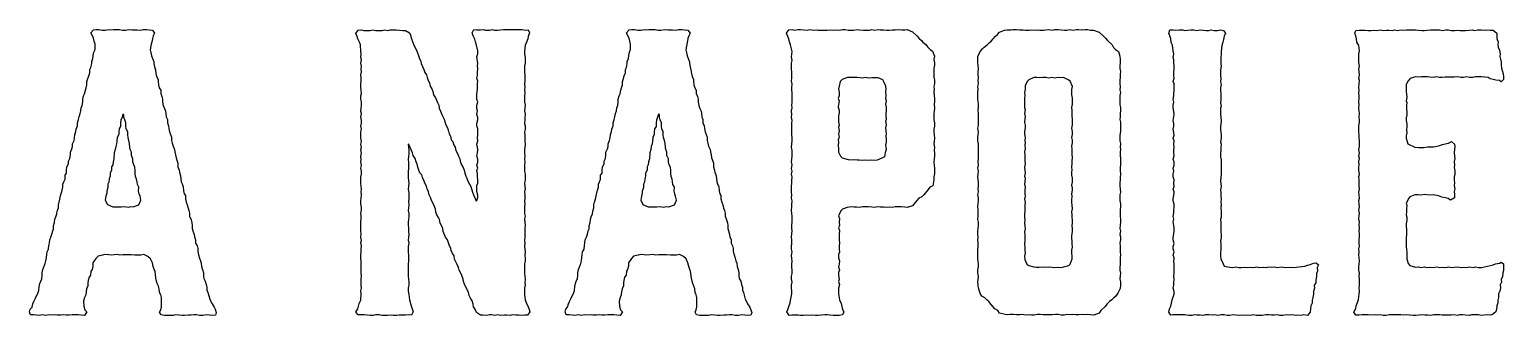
# Model space of a CAD drawing. Extents: x 2 to 209, y -23 to -4.
# Drawn here: x 101.67 to 149.92, y -22.65 to -13.29 of the extents above; entities that cross this region are included whole.
import ezdxf

# ---------------------------------------------------------------- set-up
doc = ezdxf.new("R2010")
doc.units = 0
doc.layers.add('INK_EXT_XXXXXX', color=7, linetype='CONTINUOUS')

msp = doc.modelspace()

# ---------------------------------------------------------------- linework, layer by layer
at = {"layer": 'INK_EXT_XXXXXX', "color": 7}
for points in [[(107.607, -22.198), (107.644, -22.271), (107.717, -22.382), (107.742, -22.443), (107.779, -22.553), (107.754, -22.639), (107.631, -22.652), (107.558, -22.639), (107.447, -22.627), (107.349, -22.652), (107.239, -22.652), (107.141, -22.627), (107.055, -22.627), (106.957, -22.639), (106.871, -22.639), (106.748, -22.652), (106.662, -22.652), (106.564, -22.639), (106.453, -22.627), (106.368, -22.652), (106.085, -22.652), (105.975, -22.627), (105.926, -22.541), (105.963, -22.468), (105.987, -22.37), (105.987, -22.161), (105.987, -22.063), (105.963, -21.977), (105.926, -21.903), (105.914, -21.78), (105.889, -21.694), (105.852, -21.608), (105.828, -21.523), (105.803, -21.425), (105.779, -21.204), (105.754, -21.142), (105.718, -21.044), (105.693, -20.922), (105.632, -20.799), (105.546, -20.725), (105.411, -20.652), (105.313, -20.676), (105.116, -20.676), (104.993, -20.663), (104.736, -20.663), (104.625, -20.676), (104.54, -20.652), (104.442, -20.663), (104.343, -20.676), (104.257, -20.663), (104.135, -20.652), (104.061, -20.676), (103.914, -20.713), (103.84, -20.787), (103.742, -20.922), (103.742, -21.032), (103.717, -21.142), (103.681, -21.204), (103.669, -21.326), (103.619, -21.4), (103.595, -21.511), (103.583, -21.584), (103.583, -21.682), (103.533, -21.78), (103.521, -21.879), (103.509, -21.977), (103.472, -22.063), (103.435, -22.185), (103.447, -22.345), (103.484, -22.468), (103.546, -22.529), (103.472, -22.652), (103.362, -22.639), (103.264, -22.627), (103.067, -22.627), (102.969, -22.639), (102.871, -22.639), (102.785, -22.627), (102.699, -22.639), (102.577, -22.639), (102.503, -22.627), (102.38, -22.639), (102.307, -22.627), (102.208, -22.652), (102.098, -22.627), (101.988, -22.652), (101.902, -22.639), (101.803, -22.627), (101.705, -22.627), (101.669, -22.529), (101.693, -22.443), (101.755, -22.382), (101.779, -22.271), (101.816, -22.198), (101.865, -22.087), (101.951, -21.903), (101.975, -21.829), (101.988, -21.707), (102.012, -21.608), (102.037, -21.523), (102.074, -21.449), (102.086, -21.326), (102.086, -21.253), (102.11, -21.142), (102.147, -21.032), (102.184, -20.946), (102.208, -20.86), (102.221, -20.75), (102.233, -20.652), (102.245, -20.566), (102.294, -20.48), (102.307, -20.357), (102.319, -20.272), (102.331, -20.173), (102.368, -20.087), (102.405, -19.989), (102.429, -19.879), (102.454, -19.817), (102.454, -19.719), (102.491, -19.609), (102.503, -19.498), (102.527, -19.425), (102.564, -19.327), (102.577, -19.241), (102.613, -19.13), (102.613, -19.032), (102.638, -18.946), (102.662, -18.848), (102.687, -18.738), (102.736, -18.554), (102.76, -18.456), (102.76, -18.357), (102.797, -18.271), (102.834, -18.186), (102.834, -18.063), (102.883, -17.99), (102.883, -17.891), (102.895, -17.781), (102.945, -17.682), (102.945, -17.597), (102.994, -17.511), (103.006, -17.388), (103.006, -17.302), (103.055, -17.192), (103.079, -17.118), (103.079, -17.032), (103.129, -16.922), (103.141, -16.836), (103.153, -16.726), (103.19, -16.627), (103.202, -16.554), (103.239, -16.443), (103.239, -16.345), (103.276, -16.235), (103.3, -16.149), (103.325, -16.038), (103.35, -15.952), (103.362, -15.855), (103.398, -15.781), (103.411, -15.658), (103.411, -15.572), (103.435, -15.462), (103.472, -15.401), (103.497, -15.278), (103.521, -15.204), (103.546, -15.106), (103.546, -15.008), (103.57, -14.922), (103.607, -14.812), (103.644, -14.713), (103.644, -14.603), (103.681, -14.53), (103.705, -14.406), (103.705, -14.333), (103.742, -14.235), (103.754, -14.137), (103.779, -14.027), (103.816, -13.94), (103.816, -13.768), (103.791, -13.671), (103.766, -13.572), (103.73, -13.499), (103.681, -13.401), (103.766, -13.302), (103.852, -13.29), (103.938, -13.29), (104.049, -13.314), (104.147, -13.314), (104.257, -13.29), (104.331, -13.302), (104.417, -13.29), (104.613, -13.29), (104.711, -13.314), (104.809, -13.314), (104.92, -13.29), (105.03, -13.302), (105.19, -13.302), (105.3, -13.314), (105.386, -13.29), (105.496, -13.29), (105.582, -13.302), (105.693, -13.314), (105.766, -13.413), (105.718, -13.499), (105.693, -13.585), (105.681, -13.658), (105.656, -13.768), (105.619, -13.953), (105.644, -14.039), (105.668, -14.149), (105.742, -14.345), (105.742, -14.406), (105.766, -14.517), (105.791, -14.615), (105.803, -14.726), (105.828, -14.824), (105.877, -14.922), (105.877, -14.996), (105.889, -15.106), (105.914, -15.204), (105.963, -15.278), (105.963, -15.388), (106, -15.486), (106.024, -15.572), (106.024, -15.67), (106.049, -15.781), (106.085, -15.879), (106.122, -15.965), (106.134, -16.038), (106.147, -16.149), (106.184, -16.235), (106.184, -16.345), (106.22, -16.443), (106.233, -16.529), (106.257, -16.639), (106.319, -16.812), (106.319, -16.922), (106.343, -17.008), (106.368, -17.106), (106.417, -17.216), (106.429, -17.29), (106.453, -17.388), (106.466, -17.486), (106.503, -17.597), (106.527, -17.67), (106.527, -17.781), (106.564, -17.891), (106.576, -17.965), (106.613, -18.075), (106.625, -18.173), (106.638, -18.271), (106.662, -18.345), (106.699, -18.443), (106.711, -18.566), (106.736, -18.664), (106.772, -18.725), (106.772, -18.836), (106.797, -18.946), (106.834, -19.032), (106.858, -19.143), (106.883, -19.216), (106.907, -19.302), (106.907, -19.4), (106.957, -19.523), (106.981, -19.621), (106.993, -19.707), (106.993, -19.805), (107.018, -19.879), (107.055, -20.001), (107.067, -20.075), (107.104, -20.173), (107.104, -20.284), (107.153, -20.37), (107.177, -20.455), (107.177, -20.553), (107.202, -20.663), (107.239, -20.775), (107.263, -20.86), (107.288, -20.934), (107.3, -21.044), (107.337, -21.142), (107.361, -21.253), (107.361, -21.351), (107.374, -21.437), (107.423, -21.523), (107.447, -21.633), (107.472, -21.731), (107.472, -21.817), (107.509, -21.903), (107.57, -22.112)], [(114.146, -22.259), (114.158, -22.333), (114.232, -22.529), (114.17, -22.639), (114.072, -22.627), (113.974, -22.639), (113.765, -22.639), (113.692, -22.652), (113.582, -22.652), (113.495, -22.639), (113.385, -22.652), (113.201, -22.652), (113.115, -22.627), (112.993, -22.627), (112.919, -22.652), (112.821, -22.652), (112.624, -22.627), (112.428, -22.627), (112.355, -22.541), (112.416, -22.431), (112.441, -22.345), (112.465, -22.259), (112.514, -22.148), (112.526, -21.94), (112.514, -21.842), (112.539, -21.756), (112.526, -21.657), (112.526, -21.449), (112.539, -21.363), (112.526, -21.265), (112.526, -20.873), (112.514, -20.775), (112.514, -20.676), (112.526, -20.578), (112.526, -20.467), (112.539, -20.37), (112.514, -20.272), (112.539, -20.197), (112.514, -20.087), (112.526, -19.977), (112.514, -19.891), (112.514, -19.584), (112.526, -19.486), (112.526, -19.388), (112.514, -19.314), (112.539, -19.192), (112.539, -19.118), (112.514, -18.995), (112.514, -18.897), (112.526, -18.811), (112.539, -18.701), (112.526, -18.603), (112.539, -18.517), (112.526, -18.431), (112.514, -18.32), (112.514, -18.124), (112.539, -18.026), (112.539, -17.928), (112.514, -17.83), (112.539, -17.744), (112.514, -17.621), (112.526, -17.548), (112.514, -17.45), (112.539, -17.339), (112.514, -17.228), (112.539, -17.155), (112.514, -17.045), (112.539, -16.959), (112.514, -16.836), (112.514, -16.639), (112.539, -16.554), (112.514, -16.456), (112.539, -16.358), (112.539, -16.271), (112.514, -16.149), (112.539, -16.051), (112.514, -15.977), (112.526, -15.879), (112.539, -15.769), (112.539, -15.658), (112.514, -15.572), (112.514, -15.462), (112.539, -15.388), (112.526, -15.278), (112.514, -15.179), (112.514, -15.069), (112.526, -14.996), (112.526, -14.873), (112.514, -14.775), (112.539, -14.677), (112.526, -14.578), (112.539, -14.493), (112.514, -14.394), (112.539, -14.284), (112.514, -14.21), (112.526, -14.088), (112.514, -14.014), (112.502, -13.793), (112.477, -13.707), (112.416, -13.597), (112.391, -13.523), (112.355, -13.426), (112.428, -13.314), (112.539, -13.302), (112.612, -13.327), (112.821, -13.327), (112.907, -13.302), (112.993, -13.327), (113.213, -13.327), (113.299, -13.302), (113.397, -13.327), (113.471, -13.302), (113.667, -13.302), (113.888, -13.327), (113.974, -13.327), (114.109, -13.401), (114.146, -13.474), (114.17, -13.597), (114.207, -13.683), (114.244, -13.768), (114.268, -13.842), (114.33, -13.94), (114.366, -14.051), (114.403, -14.137), (114.428, -14.223), (114.477, -14.333), (114.489, -14.406), (114.538, -14.505), (114.575, -14.603), (114.612, -14.701), (114.661, -14.775), (114.686, -14.861), (114.723, -14.959), (114.759, -15.032), (114.784, -15.143), (114.845, -15.229), (114.87, -15.315), (114.894, -15.425), (114.955, -15.523), (115.029, -15.683), (115.066, -15.769), (115.078, -15.867), (115.127, -15.965), (115.164, -16.075), (115.213, -16.161), (115.238, -16.223), (115.275, -16.345), (115.299, -16.407), (115.348, -16.505), (115.385, -16.615), (115.409, -16.701), (115.446, -16.787), (115.471, -16.897), (115.532, -16.959), (115.544, -17.057), (115.605, -17.142), (115.63, -17.253), (115.679, -17.352), (115.716, -17.437), (115.753, -17.523), (115.765, -17.597), (115.815, -17.719), (115.864, -17.805), (115.9, -17.891), (115.925, -17.99), (115.949, -18.087), (115.986, -18.161), (116.023, -18.259), (116.072, -18.357), (116.121, -18.431), (116.17, -18.615), (116.207, -18.701), (116.256, -18.823), (116.293, -18.91), (116.317, -18.885), (116.342, -18.787), (116.342, -18.713), (116.317, -18.591), (116.317, -18.394), (116.342, -18.32), (116.342, -18.21), (116.33, -18.112), (116.33, -18.001), (116.317, -17.903), (116.342, -17.83), (116.317, -17.731), (116.342, -17.633), (116.342, -17.535), (116.317, -17.425), (116.33, -17.339), (116.342, -17.216), (116.33, -17.142), (116.317, -17.045), (116.342, -16.934), (116.33, -16.836), (116.342, -16.738), (116.342, -16.541), (116.317, -16.443), (116.317, -16.37), (116.342, -16.247), (116.342, -16.173), (116.317, -16.075), (116.33, -15.952), (116.317, -15.879), (116.317, -15.781), (116.342, -15.658), (116.317, -15.585), (116.317, -15.388), (116.33, -15.266), (116.33, -15.069), (116.342, -14.984), (116.317, -14.885), (116.33, -14.799), (116.33, -14.689), (116.342, -14.578), (116.33, -14.48), (116.342, -14.406), (116.317, -14.186), (116.342, -14.088), (116.342, -13.99), (116.305, -13.805), (116.268, -13.695), (116.244, -13.609), (116.195, -13.499), (116.158, -13.401), (116.219, -13.29), (116.305, -13.302), (116.428, -13.302), (116.526, -13.29), (116.599, -13.314), (116.722, -13.314), (116.82, -13.29), (116.894, -13.314), (116.992, -13.314), (117.188, -13.29), (117.802, -13.29), (117.9, -13.314), (117.998, -13.302), (118.035, -13.401), (117.998, -13.523), (117.986, -13.597), (117.937, -13.707), (117.9, -13.805), (117.875, -14.014), (117.875, -14.088), (117.9, -14.21), (117.9, -14.394), (117.875, -14.493), (117.875, -14.701), (117.888, -14.775), (117.888, -14.984), (117.875, -15.081), (117.888, -15.179), (117.875, -15.266), (117.888, -15.364), (117.875, -15.474), (117.875, -15.67), (117.9, -15.769), (117.875, -15.965), (117.9, -16.063), (117.888, -16.173), (117.888, -16.26), (117.875, -16.37), (117.9, -16.443), (117.9, -16.566), (117.875, -16.652), (117.888, -16.75), (117.888, -16.959), (117.9, -17.045), (117.888, -17.155), (117.875, -17.228), (117.875, -17.327), (117.888, -17.437), (117.875, -17.523), (117.888, -17.633), (117.875, -17.744), (117.875, -17.94), (117.9, -18.026), (117.9, -18.222), (117.875, -18.309), (117.888, -18.431), (117.9, -18.504), (117.875, -18.603), (117.888, -18.701), (117.888, -18.799), (117.875, -18.922), (117.888, -18.995), (117.875, -19.118), (117.875, -19.314), (117.9, -19.4), (117.875, -19.486), (117.888, -19.609), (117.9, -19.707), (117.888, -19.793), (117.888, -20.099), (117.875, -20.186), (117.888, -20.296), (117.875, -20.37), (117.888, -20.492), (117.9, -20.566), (117.888, -20.688), (117.9, -20.775), (117.9, -20.873), (117.875, -20.958), (117.875, -21.265), (117.888, -21.376), (117.9, -21.461), (117.888, -21.572), (117.9, -21.645), (117.875, -21.756), (117.875, -21.965), (117.9, -22.136), (117.937, -22.259), (117.986, -22.333), (118.023, -22.455), (118.047, -22.529), (117.974, -22.639), (117.888, -22.639), (117.802, -22.652), (117.679, -22.639), (117.593, -22.639), (117.483, -22.627), (117.409, -22.652), (117.286, -22.639), (117.213, -22.639), (117.09, -22.652), (117.005, -22.627), (116.907, -22.652), (116.796, -22.627), (116.722, -22.627), (116.624, -22.652), (116.514, -22.639), (116.428, -22.639), (116.305, -22.553), (116.268, -22.468), (116.207, -22.37), (116.195, -22.283), (116.158, -22.173), (116.109, -22.087), (116.06, -22.001), (116.035, -21.891), (115.986, -21.792), (115.913, -21.621), (115.876, -21.535), (115.864, -21.461), (115.827, -21.339), (115.79, -21.265), (115.729, -21.167), (115.716, -21.081), (115.667, -20.983), (115.63, -20.897), (115.581, -20.811), (115.569, -20.7), (115.52, -20.627), (115.471, -20.529), (115.458, -20.443), (115.409, -20.345), (115.385, -20.272), (115.348, -20.173), (115.287, -20.087), (115.213, -19.903), (115.201, -19.805), (115.152, -19.707), (115.115, -19.633), (115.09, -19.511), (115.053, -19.449), (115.004, -19.351), (114.968, -19.253), (114.955, -19.167), (114.919, -19.057), (114.882, -18.983), (114.833, -18.885), (114.808, -18.811), (114.747, -18.701), (114.735, -18.603), (114.686, -18.504), (114.661, -18.419), (114.612, -18.32), (114.587, -18.259), (114.538, -18.137), (114.514, -18.051), (114.452, -17.977), (114.416, -17.891), (114.379, -17.793), (114.354, -17.695), (114.33, -17.621), (114.293, -17.511), (114.232, -17.413), (114.207, -17.327), (114.17, -17.253), (114.134, -17.155), (114.085, -17.057), (114.06, -17.045), (114.072, -17.155), (114.085, -17.241), (114.085, -17.364), (114.072, -17.45), (114.06, -17.548), (114.072, -17.633), (114.072, -17.83), (114.06, -17.953), (114.06, -18.124), (114.072, -18.247), (114.085, -18.32), (114.072, -18.419), (114.06, -18.529), (114.085, -18.627), (114.085, -18.836), (114.072, -18.934), (114.085, -19.02), (114.072, -19.13), (114.06, -19.216), (114.085, -19.314), (114.085, -19.425), (114.072, -19.511), (114.06, -19.596), (114.06, -19.695), (114.072, -19.781), (114.072, -19.903), (114.085, -20.001), (114.072, -20.099), (114.06, -20.186), (114.085, -20.284), (114.06, -20.394), (114.06, -20.59), (114.072, -20.676), (114.072, -20.873), (114.06, -20.958), (114.06, -21.376), (114.072, -21.461), (114.085, -21.572), (114.085, -21.657), (114.06, -21.744), (114.06, -21.842), (114.085, -21.965), (114.109, -22.136)], [(125.139, -22.198), (125.175, -22.271), (125.249, -22.382), (125.273, -22.443), (125.31, -22.553), (125.286, -22.639), (125.163, -22.652), (125.09, -22.639), (124.979, -22.627), (124.881, -22.652), (124.77, -22.652), (124.672, -22.627), (124.586, -22.627), (124.488, -22.639), (124.403, -22.639), (124.279, -22.652), (124.194, -22.652), (124.096, -22.639), (123.985, -22.627), (123.899, -22.652), (123.617, -22.652), (123.507, -22.627), (123.458, -22.541), (123.494, -22.468), (123.519, -22.37), (123.519, -22.161), (123.519, -22.063), (123.494, -21.977), (123.458, -21.903), (123.445, -21.78), (123.421, -21.694), (123.384, -21.608), (123.36, -21.523), (123.335, -21.425), (123.311, -21.204), (123.286, -21.142), (123.249, -21.044), (123.225, -20.922), (123.163, -20.799), (123.077, -20.725), (122.942, -20.652), (122.844, -20.676), (122.648, -20.676), (122.525, -20.663), (122.268, -20.663), (122.157, -20.676), (122.071, -20.652), (121.973, -20.663), (121.875, -20.676), (121.789, -20.663), (121.667, -20.652), (121.593, -20.676), (121.446, -20.713), (121.372, -20.787), (121.274, -20.922), (121.274, -21.032), (121.249, -21.142), (121.212, -21.204), (121.2, -21.326), (121.151, -21.4), (121.127, -21.511), (121.114, -21.584), (121.114, -21.682), (121.065, -21.78), (121.053, -21.879), (121.041, -21.977), (121.004, -22.063), (120.967, -22.185), (120.979, -22.345), (121.016, -22.468), (121.078, -22.529), (121.004, -22.652), (120.893, -22.639), (120.795, -22.627), (120.599, -22.627), (120.501, -22.639), (120.403, -22.639), (120.317, -22.627), (120.231, -22.639), (120.108, -22.639), (120.035, -22.627), (119.912, -22.639), (119.838, -22.627), (119.74, -22.652), (119.63, -22.627), (119.519, -22.652), (119.434, -22.639), (119.335, -22.627), (119.237, -22.627), (119.2, -22.529), (119.225, -22.443), (119.286, -22.382), (119.311, -22.271), (119.348, -22.198), (119.397, -22.087), (119.483, -21.903), (119.507, -21.829), (119.519, -21.707), (119.544, -21.608), (119.568, -21.523), (119.605, -21.449), (119.617, -21.326), (119.617, -21.253), (119.642, -21.142), (119.679, -21.032), (119.716, -20.946), (119.74, -20.86), (119.752, -20.75), (119.765, -20.652), (119.777, -20.566), (119.826, -20.48), (119.838, -20.357), (119.851, -20.272), (119.863, -20.173), (119.9, -20.087), (119.937, -19.989), (119.961, -19.879), (119.986, -19.817), (119.986, -19.719), (120.022, -19.609), (120.035, -19.498), (120.059, -19.425), (120.096, -19.327), (120.108, -19.241), (120.145, -19.13), (120.145, -19.032), (120.169, -18.946), (120.194, -18.848), (120.218, -18.738), (120.268, -18.554), (120.292, -18.456), (120.292, -18.357), (120.329, -18.271), (120.366, -18.186), (120.366, -18.063), (120.415, -17.99), (120.415, -17.891), (120.427, -17.781), (120.476, -17.682), (120.476, -17.597), (120.525, -17.511), (120.538, -17.388), (120.538, -17.302), (120.587, -17.192), (120.611, -17.118), (120.611, -17.032), (120.66, -16.922), (120.673, -16.836), (120.685, -16.726), (120.722, -16.627), (120.734, -16.554), (120.771, -16.443), (120.771, -16.345), (120.807, -16.235), (120.832, -16.149), (120.856, -16.038), (120.881, -15.952), (120.893, -15.855), (120.93, -15.781), (120.942, -15.658), (120.942, -15.572), (120.967, -15.462), (121.004, -15.401), (121.029, -15.278), (121.053, -15.204), (121.078, -15.106), (121.078, -15.008), (121.102, -14.922), (121.139, -14.812), (121.176, -14.713), (121.176, -14.603), (121.212, -14.53), (121.237, -14.406), (121.237, -14.333), (121.274, -14.235), (121.286, -14.137), (121.31, -14.027), (121.347, -13.94), (121.347, -13.768), (121.323, -13.671), (121.298, -13.572), (121.261, -13.499), (121.212, -13.401), (121.298, -13.302), (121.384, -13.29), (121.47, -13.29), (121.581, -13.314), (121.679, -13.314), (121.789, -13.29), (121.863, -13.302), (121.948, -13.29), (122.145, -13.29), (122.243, -13.314), (122.341, -13.314), (122.451, -13.29), (122.562, -13.302), (122.721, -13.302), (122.832, -13.314), (122.918, -13.29), (123.028, -13.29), (123.114, -13.302), (123.225, -13.314), (123.298, -13.413), (123.249, -13.499), (123.225, -13.585), (123.212, -13.658), (123.188, -13.768), (123.151, -13.953), (123.175, -14.039), (123.2, -14.149), (123.274, -14.345), (123.274, -14.406), (123.298, -14.517), (123.323, -14.615), (123.335, -14.726), (123.36, -14.824), (123.409, -14.922), (123.409, -14.996), (123.421, -15.106), (123.445, -15.204), (123.494, -15.278), (123.494, -15.388), (123.531, -15.486), (123.556, -15.572), (123.556, -15.67), (123.58, -15.781), (123.617, -15.879), (123.654, -15.965), (123.666, -16.038), (123.678, -16.149), (123.715, -16.235), (123.715, -16.345), (123.752, -16.443), (123.764, -16.529), (123.789, -16.639), (123.85, -16.812), (123.85, -16.922), (123.875, -17.008), (123.899, -17.106), (123.949, -17.216), (123.961, -17.29), (123.985, -17.388), (123.998, -17.486), (124.034, -17.597), (124.059, -17.67), (124.059, -17.781), (124.096, -17.891), (124.108, -17.965), (124.145, -18.075), (124.157, -18.173), (124.169, -18.271), (124.194, -18.345), (124.23, -18.443), (124.243, -18.566), (124.267, -18.664), (124.304, -18.725), (124.304, -18.836), (124.329, -18.946), (124.365, -19.032), (124.39, -19.143), (124.415, -19.216), (124.439, -19.302), (124.439, -19.4), (124.488, -19.523), (124.513, -19.621), (124.525, -19.707), (124.525, -19.805), (124.55, -19.879), (124.586, -20.001), (124.599, -20.075), (124.635, -20.173), (124.635, -20.284), (124.684, -20.37), (124.709, -20.455), (124.709, -20.553), (124.734, -20.663), (124.77, -20.775), (124.795, -20.86), (124.82, -20.934), (124.831, -21.044), (124.869, -21.142), (124.893, -21.253), (124.893, -21.351), (124.905, -21.437), (124.955, -21.523), (124.979, -21.633), (125.004, -21.731), (125.004, -21.817), (125.041, -21.903), (125.102, -22.112)], [(128.242, -22.259), (128.279, -22.455), (128.328, -22.529), (128.279, -22.627), (128.181, -22.652), (127.972, -22.652), (127.862, -22.639), (127.776, -22.627), (127.702, -22.627), (127.482, -22.652), (127.396, -22.652), (127.298, -22.639), (127.212, -22.652), (127.113, -22.639), (127.003, -22.652), (126.905, -22.652), (126.832, -22.639), (126.623, -22.639), (126.537, -22.652), (126.463, -22.529), (126.488, -22.455), (126.525, -22.357), (126.574, -22.234), (126.586, -22.161), (126.623, -21.94), (126.623, -21.854), (126.61, -21.744), (126.61, -21.657), (126.635, -21.56), (126.61, -21.449), (126.61, -21.363), (126.635, -21.278), (126.635, -21.179), (126.623, -21.056), (126.623, -20.971), (126.635, -20.873), (126.623, -20.787), (126.61, -20.688), (126.635, -20.566), (126.61, -20.48), (126.61, -20.394), (126.623, -20.296), (126.623, -20.173), (126.61, -20.087), (126.623, -19.977), (126.635, -19.879), (126.623, -19.805), (126.623, -19.707), (126.635, -19.584), (126.635, -19.4), (126.623, -19.314), (126.61, -19.204), (126.623, -19.093), (126.623, -19.02), (126.635, -18.897), (126.61, -18.811), (126.623, -18.701), (126.61, -18.615), (126.61, -18.419), (126.623, -18.332), (126.623, -18.222), (126.635, -18.124), (126.61, -18.026), (126.635, -17.928), (126.61, -17.842), (126.635, -17.719), (126.61, -17.621), (126.623, -17.548), (126.635, -17.425), (126.635, -17.241), (126.61, -17.155), (126.623, -17.032), (126.635, -16.934), (126.635, -16.836), (126.623, -16.738), (126.623, -16.358), (126.635, -16.271), (126.61, -16.161), (126.623, -16.075), (126.61, -15.952), (126.635, -15.855), (126.623, -15.769), (126.635, -15.683), (126.635, -15.364), (126.623, -15.266), (126.623, -15.192), (126.635, -15.081), (126.61, -14.971), (126.623, -14.885), (126.623, -14.677), (126.61, -14.591), (126.61, -14.394), (126.635, -14.308), (126.61, -14.186), (126.635, -14.014), (126.586, -13.793), (126.549, -13.695), (126.525, -13.597), (126.488, -13.523), (126.451, -13.413), (126.525, -13.302), (126.635, -13.29), (126.721, -13.314), (126.819, -13.29), (126.905, -13.29), (127.126, -13.314), (127.212, -13.29), (127.322, -13.314), (127.42, -13.302), (127.482, -13.314), (127.776, -13.314), (127.886, -13.302), (127.985, -13.314), (128.083, -13.302), (128.169, -13.314), (128.279, -13.29), (128.365, -13.29), (128.463, -13.314), (128.647, -13.314), (128.758, -13.29), (128.843, -13.302), (128.966, -13.314), (129.163, -13.314), (129.248, -13.29), (129.334, -13.314), (129.445, -13.29), (129.518, -13.302), (129.629, -13.302), (129.739, -13.314), (129.813, -13.314), (129.923, -13.302), (130.009, -13.302), (130.12, -13.29), (130.23, -13.302), (130.328, -13.302), (130.402, -13.29), (130.573, -13.364), (130.721, -13.499), (130.794, -13.585), (130.868, -13.646), (130.917, -13.707), (131.015, -13.781), (131.064, -13.855), (131.15, -13.94), (131.224, -14.002), (131.297, -14.161), (131.273, -14.272), (131.297, -14.382), (131.297, -14.456), (131.273, -14.566), (131.273, -14.848), (131.297, -14.946), (131.297, -15.069), (131.273, -15.155), (131.285, -15.241), (131.273, -15.339), (131.285, -15.462), (131.297, -15.548), (131.297, -15.646), (131.285, -15.744), (131.297, -15.867), (131.285, -15.965), (131.273, -16.051), (131.273, -16.247), (131.297, -16.345), (131.297, -16.456), (131.273, -16.554), (131.273, -16.627), (131.297, -16.848), (131.285, -16.959), (131.273, -17.032), (131.297, -17.155), (131.285, -17.241), (131.297, -17.339), (131.297, -17.437), (131.285, -17.523), (131.273, -17.633), (131.285, -17.744), (131.297, -17.842), (131.297, -18.014), (131.273, -18.112), (131.273, -18.21), (131.236, -18.406), (131.138, -18.456), (131.089, -18.529), (130.942, -18.701), (130.88, -18.762), (130.782, -18.811), (130.659, -18.958), (130.573, -19.057), (130.402, -19.118), (130.328, -19.106), (130.218, -19.093), (130.009, -19.093), (129.911, -19.118), (129.813, -19.106), (129.715, -19.118), (129.641, -19.106), (129.518, -19.106), (129.432, -19.093), (129.322, -19.118), (129.248, -19.106), (129.126, -19.093), (128.942, -19.093), (128.831, -19.118), (128.745, -19.106), (128.66, -19.106), (128.562, -19.093), (128.438, -19.118), (128.279, -19.167), (128.23, -19.228), (128.156, -19.388), (128.181, -19.474), (128.169, -19.596), (128.181, -19.695), (128.156, -19.781), (128.181, -19.866), (128.169, -19.989), (128.169, -20.173), (128.181, -20.272), (128.169, -20.37), (128.169, -20.467), (128.181, -20.578), (128.156, -20.652), (128.156, -20.762), (128.181, -20.86), (128.169, -20.971), (128.156, -21.056), (128.181, -21.167), (128.156, -21.241), (128.156, -21.339), (128.169, -21.461), (128.156, -21.535), (128.181, -21.633), (128.156, -21.756), (128.156, -21.94), (128.181, -22.136)], [(136.818, -13.499), (136.892, -13.572), (136.953, -13.646), (137.112, -13.793), (137.149, -13.879), (137.223, -13.94), (137.321, -14.014), (137.358, -14.161), (137.37, -14.272), (137.37, -14.382), (137.358, -14.48), (137.358, -14.566), (137.382, -14.665), (137.37, -14.75), (137.37, -14.848), (137.358, -14.946), (137.358, -15.057), (137.37, -15.168), (137.358, -15.266), (137.382, -15.351), (137.358, -15.45), (137.358, -15.757), (137.382, -15.842), (137.382, -15.952), (137.37, -16.026), (137.37, -16.149), (137.358, -16.235), (137.382, -16.321), (137.382, -16.627), (137.358, -16.75), (137.358, -16.934), (137.382, -17.02), (137.37, -17.142), (137.382, -17.216), (137.37, -17.315), (137.37, -17.413), (137.382, -17.511), (137.382, -17.707), (137.37, -17.805), (137.37, -17.903), (137.382, -18.026), (137.37, -18.112), (137.37, -18.21), (137.358, -18.309), (137.358, -18.406), (137.37, -18.517), (137.382, -18.615), (137.358, -18.701), (137.358, -18.885), (137.382, -18.995), (137.382, -19.082), (137.37, -19.192), (137.37, -19.412), (137.382, -19.498), (137.382, -19.596), (137.37, -19.695), (137.358, -19.805), (137.382, -19.891), (137.358, -20.001), (137.382, -20.075), (137.382, -20.173), (137.358, -20.284), (137.37, -20.37), (137.37, -20.578), (137.382, -20.663), (137.37, -20.762), (137.37, -20.983), (137.358, -21.081), (137.358, -21.167), (137.382, -21.265), (137.37, -21.351), (137.358, -21.449), (137.382, -21.547), (137.382, -21.657), (137.37, -21.768), (137.296, -21.916), (137.235, -22.013), (137.161, -22.075), (137.1, -22.136), (137.026, -22.198), (136.941, -22.283), (136.879, -22.357), (136.744, -22.492), (136.683, -22.578), (136.511, -22.639), (136.401, -22.627), (136.303, -22.615), (136.217, -22.627), (136.131, -22.615), (136.021, -22.627), (135.934, -22.627), (135.812, -22.615), (135.738, -22.627), (135.628, -22.615), (135.542, -22.639), (135.444, -22.639), (135.345, -22.615), (135.26, -22.615), (135.149, -22.627), (134.855, -22.627), (134.757, -22.615), (134.659, -22.615), (134.561, -22.639), (134.475, -22.639), (134.388, -22.627), (134.278, -22.639), (134.168, -22.615), (134.082, -22.627), (133.984, -22.627), (133.873, -22.615), (133.775, -22.615), (133.689, -22.627), (133.603, -22.615), (133.42, -22.578), (133.37, -22.492), (133.272, -22.431), (133.149, -22.295), (133.076, -22.198), (133.014, -22.148), (132.941, -22.075), (132.843, -22.013), (132.794, -21.927), (132.733, -21.744), (132.72, -21.657), (132.708, -21.547), (132.72, -21.474), (132.733, -21.376), (132.708, -21.253), (132.708, -21.154), (132.733, -21.056), (132.733, -20.958), (132.72, -20.873), (132.708, -20.775), (132.708, -20.492), (132.72, -20.394), (132.72, -20.284), (132.708, -20.173), (132.72, -20.099), (132.708, -19.989), (132.708, -19.891), (132.72, -19.805), (132.733, -19.695), (132.733, -19.596), (132.708, -19.511), (132.72, -19.4), (132.72, -19.192), (132.708, -19.082), (132.72, -18.995), (132.733, -18.885), (132.733, -18.799), (132.708, -18.689), (132.733, -18.603), (132.72, -18.492), (132.733, -18.419), (132.733, -18.296), (132.708, -18.1), (132.72, -18.026), (132.733, -17.916), (132.708, -17.83), (132.733, -17.731), (132.72, -17.621), (132.733, -17.523), (132.733, -17.032), (132.708, -16.934), (132.708, -16.824), (132.72, -16.75), (132.733, -16.639), (132.708, -16.517), (132.733, -16.431), (132.733, -16.038), (132.72, -15.928), (132.733, -15.83), (132.733, -15.732), (132.708, -15.56), (132.708, -15.339), (132.72, -15.241), (132.708, -15.155), (132.733, -15.069), (132.72, -14.959), (132.733, -14.873), (132.72, -14.762), (132.72, -14.677), (132.733, -14.578), (132.708, -14.358), (132.708, -14.174), (132.794, -14.014), (132.867, -13.928), (132.916, -13.867), (133.014, -13.793), (133.088, -13.732), (133.149, -13.671), (133.223, -13.585), (133.284, -13.523), (133.358, -13.449), (133.42, -13.376), (133.591, -13.314), (133.677, -13.302), (133.8, -13.302), (133.873, -13.29), (133.984, -13.29), (134.082, -13.302), (134.192, -13.302), (134.278, -13.314), (134.388, -13.314), (134.475, -13.302), (134.561, -13.314), (134.671, -13.302), (134.744, -13.314), (134.867, -13.314), (134.941, -13.302), (135.039, -13.29), (135.162, -13.314), (135.235, -13.29), (135.345, -13.29), (135.444, -13.302), (135.555, -13.314), (135.628, -13.314), (135.726, -13.29), (135.836, -13.314), (135.934, -13.29), (136.008, -13.29), (136.131, -13.302), (136.229, -13.29), (136.303, -13.29), (136.401, -13.314), (136.499, -13.314), (136.683, -13.376)], [(143.823, -21.081), (143.836, -21.204), (143.799, -21.278), (143.799, -21.376), (143.774, -21.498), (143.774, -21.584), (143.725, -21.657), (143.738, -21.756), (143.701, -21.867), (143.701, -21.952), (143.676, -22.063), (143.652, -22.148), (143.652, -22.246), (143.615, -22.333), (143.603, -22.431), (143.59, -22.541), (143.505, -22.652), (143.382, -22.627), (143.296, -22.652), (143.185, -22.639), (143.112, -22.652), (143.014, -22.627), (142.916, -22.639), (142.805, -22.627), (142.707, -22.652), (142.597, -22.652), (142.523, -22.627), (142.425, -22.639), (142.326, -22.639), (142.241, -22.627), (142.142, -22.627), (142.02, -22.652), (141.824, -22.652), (141.738, -22.627), (141.627, -22.652), (141.529, -22.639), (141.456, -22.652), (141.345, -22.639), (141.271, -22.652), (141.161, -22.639), (141.063, -22.627), (140.965, -22.652), (140.879, -22.652), (140.781, -22.627), (140.683, -22.627), (140.572, -22.652), (140.462, -22.627), (140.388, -22.639), (140.278, -22.627), (140.167, -22.627), (140.094, -22.652), (139.995, -22.639), (139.885, -22.639), (139.799, -22.627), (139.713, -22.652), (139.615, -22.652), (139.492, -22.627), (139.1, -22.627), (139.026, -22.639), (138.965, -22.541), (138.989, -22.431), (139.026, -22.345), (139.051, -22.246), (139.075, -22.136), (139.137, -21.952), (139.137, -21.867), (139.112, -21.756), (139.124, -21.645), (139.124, -21.572), (139.137, -21.461), (139.124, -21.363), (139.137, -21.278), (139.137, -20.958), (139.124, -20.885), (139.137, -20.762), (139.112, -20.676), (139.137, -20.566), (139.112, -20.467), (139.112, -20.394), (139.137, -20.296), (139.112, -20.173), (139.112, -20.099), (139.124, -19.977), (139.137, -19.879), (139.137, -19.805), (139.124, -19.707), (139.112, -19.584), (139.124, -19.498), (139.112, -19.412), (139.124, -19.29), (139.124, -19.204), (139.137, -19.118), (139.137, -19.008), (139.112, -18.897), (139.112, -18.823), (139.124, -18.725), (139.137, -18.603), (139.112, -18.517), (139.137, -18.431), (139.124, -18.332), (139.137, -18.21), (139.112, -18.112), (139.112, -18.014), (139.124, -17.928), (139.112, -17.83), (139.137, -17.744), (139.137, -17.621), (139.112, -17.535), (139.137, -17.425), (139.124, -17.327), (139.124, -17.228), (139.137, -17.155), (139.124, -17.057), (139.137, -16.934), (139.112, -16.848), (139.137, -16.75), (139.124, -16.664), (139.112, -16.554), (139.124, -16.456), (139.124, -16.37), (139.112, -16.271), (139.137, -16.075), (139.124, -15.977), (139.112, -15.855), (139.112, -15.769), (139.124, -15.67), (139.112, -15.585), (139.124, -15.462), (139.124, -15.388), (139.137, -15.29), (139.137, -15.069), (139.112, -14.996), (139.137, -14.885), (139.124, -14.799), (139.124, -14.701), (139.137, -14.591), (139.137, -14.48), (139.124, -14.382), (139.124, -14.284), (139.112, -14.21), (139.124, -14.1), (139.112, -13.99), (139.088, -13.805), (139.038, -13.72), (139.026, -13.597), (139.002, -13.499), (138.965, -13.426), (139.002, -13.302), (139.112, -13.302), (139.198, -13.314), (139.308, -13.302), (139.419, -13.302), (139.492, -13.327), (139.59, -13.314), (139.689, -13.302), (139.787, -13.302), (139.885, -13.327), (139.995, -13.302), (140.192, -13.327), (140.278, -13.327), (140.351, -13.302), (140.449, -13.327), (140.56, -13.327), (140.67, -13.302), (140.756, -13.327), (140.818, -13.413), (140.781, -13.511), (140.756, -13.622), (140.731, -13.707), (140.695, -13.817), (140.683, -14.014), (140.683, -14.1), (140.67, -14.21), (140.67, -14.419), (140.683, -14.493), (140.658, -14.615), (140.658, -14.799), (140.67, -14.897), (140.658, -15.008), (140.683, -15.094), (140.658, -15.192), (140.658, -15.302), (140.67, -15.401), (140.67, -15.597), (140.658, -15.695), (140.683, -15.793), (140.658, -15.867), (140.658, -16.063), (140.67, -16.161), (140.683, -16.284), (140.658, -16.48), (140.658, -16.566), (140.67, -16.664), (140.683, -16.75), (140.683, -16.861), (140.658, -16.971), (140.683, -17.045), (140.67, -17.155), (140.67, -17.253), (140.658, -17.364), (140.658, -17.462), (140.683, -17.56), (140.683, -18.038), (140.67, -18.137), (140.658, -18.259), (140.67, -18.332), (140.683, -18.431), (140.658, -18.542), (140.67, -18.64), (140.67, -18.75), (140.683, -18.848), (140.67, -18.934), (140.683, -19.02), (140.67, -19.143), (140.683, -19.241), (140.683, -19.437), (140.658, -19.511), (140.67, -19.609), (140.67, -19.903), (140.683, -20.014), (140.683, -20.099), (140.658, -20.222), (140.67, -20.296), (140.67, -20.505), (140.658, -20.59), (140.658, -20.713), (140.67, -20.799), (140.744, -20.958), (140.781, -21.032), (140.965, -21.069), (141.063, -21.081), (141.161, -21.056), (141.259, -21.081), (141.345, -21.081), (141.456, -21.069), (141.554, -21.081), (141.627, -21.069), (141.738, -21.081), (141.848, -21.056), (141.934, -21.081), (142.057, -21.069), (142.155, -21.081), (142.241, -21.056), (142.326, -21.069), (142.425, -21.056), (142.523, -21.081), (142.646, -21.056), (142.719, -21.069), (142.829, -21.081), (142.927, -21.069), (143.026, -21.081), (143.136, -21.069), (143.418, -21.032), (143.505, -21.007), (143.59, -20.983), (143.701, -20.934), (143.787, -20.922), (143.86, -20.995)], [(149.492, -22.639), (149.381, -22.627), (149.185, -22.652), (149.099, -22.627), (148.878, -22.627), (148.805, -22.652), (148.682, -22.639), (148.583, -22.627), (148.485, -22.627), (148.4, -22.652), (148.302, -22.627), (148.204, -22.639), (147.909, -22.639), (147.835, -22.627), (147.639, -22.627), (147.529, -22.652), (147.442, -22.639), (147.344, -22.639), (147.234, -22.627), (147.161, -22.639), (147.05, -22.652), (146.965, -22.652), (146.743, -22.627), (146.657, -22.639), (146.559, -22.627), (146.179, -22.627), (146.081, -22.652), (145.983, -22.652), (145.884, -22.627), (145.799, -22.639), (145.701, -22.627), (145.578, -22.639), (145.492, -22.627), (145.296, -22.627), (145.185, -22.639), (145.087, -22.639), (145.026, -22.541), (145.087, -22.418), (145.099, -22.333), (145.136, -22.222), (145.173, -22.124), (145.198, -21.952), (145.21, -21.854), (145.198, -21.744), (145.21, -21.657), (145.21, -21.461), (145.198, -21.363), (145.21, -21.265), (145.185, -21.167), (145.185, -21.056), (145.198, -20.971), (145.21, -20.86), (145.198, -20.75), (145.185, -20.663), (145.198, -20.566), (145.185, -20.467), (145.21, -20.382), (145.198, -20.284), (145.198, -20.173), (145.21, -20.087), (145.21, -19.989), (145.198, -19.879), (145.21, -19.781), (145.198, -19.683), (145.21, -19.596), (145.185, -19.486), (145.198, -19.376), (145.21, -19.302), (145.185, -19.204), (145.21, -19.093), (145.198, -18.995), (145.185, -18.885), (145.21, -18.811), (145.198, -18.701), (145.185, -18.615), (145.21, -18.504), (145.198, -18.406), (145.198, -18.21), (145.185, -18.1), (145.21, -18.026), (145.185, -17.903), (145.185, -17.818), (145.198, -17.707), (145.185, -17.609), (145.21, -17.511), (145.185, -17.437), (145.21, -17.327), (145.185, -17.216), (145.21, -17.118), (145.21, -16.922), (145.198, -16.836), (145.198, -16.738), (145.185, -16.652), (145.185, -16.443), (145.21, -16.333), (145.21, -16.26), (145.198, -16.149), (145.21, -16.038), (145.185, -15.867), (145.198, -15.757), (145.185, -15.658), (145.198, -15.548), (145.198, -15.45), (145.185, -15.376), (145.198, -15.278), (145.185, -15.179), (145.21, -14.959), (145.185, -14.885), (145.21, -14.787), (145.198, -14.665), (145.185, -14.591), (145.21, -14.48), (145.185, -14.37), (145.185, -14.1), (145.21, -13.99), (145.185, -13.817), (145.124, -13.707), (145.111, -13.597), (145.087, -13.499), (145.05, -13.413), (145.087, -13.327), (145.198, -13.314), (145.382, -13.314), (145.492, -13.327), (145.59, -13.327), (145.701, -13.314), (145.774, -13.327), (145.897, -13.302), (145.983, -13.327), (146.093, -13.314), (146.167, -13.314), (146.277, -13.327), (146.35, -13.302), (146.449, -13.327), (146.572, -13.302), (146.645, -13.314), (146.743, -13.302), (147.038, -13.302), (147.136, -13.314), (147.259, -13.327), (147.32, -13.327), (147.418, -13.314), (147.529, -13.302), (147.823, -13.302), (147.921, -13.327), (148.032, -13.302), (148.117, -13.302), (148.204, -13.327), (148.326, -13.327), (148.412, -13.314), (148.498, -13.327), (148.682, -13.327), (148.903, -13.302), (148.976, -13.327), (149.074, -13.302), (149.185, -13.302), (149.296, -13.314), (149.369, -13.302), (149.479, -13.314), (149.577, -13.314), (149.7, -13.413), (149.7, -13.487), (149.7, -13.585), (149.749, -13.707), (149.737, -13.793), (149.749, -13.867), (149.786, -13.965), (149.81, -14.088), (149.798, -14.174), (149.823, -14.259), (149.847, -14.358), (149.847, -14.443), (149.86, -14.554), (149.872, -14.628), (149.909, -14.738), (149.921, -14.824), (149.921, -14.922), (149.847, -15.008), (149.786, -14.959), (149.675, -14.946), (149.577, -14.922), (149.479, -14.91), (149.418, -14.861), (149.197, -14.836), (149.001, -14.836), (148.915, -14.861), (148.805, -14.861), (148.706, -14.836), (148.608, -14.861), (148.523, -14.861), (148.424, -14.836), (148.302, -14.848), (148.007, -14.848), (147.909, -14.861), (147.823, -14.861), (147.713, -14.836), (147.627, -14.861), (147.504, -14.848), (147.431, -14.836), (147.234, -14.836), (147.136, -14.848), (147.026, -14.836), (146.866, -14.897), (146.793, -14.984), (146.731, -15.106), (146.731, -15.327), (146.743, -15.401), (146.755, -15.511), (146.731, -15.622), (146.755, -15.683), (146.743, -15.781), (146.743, -15.891), (146.755, -16.002), (146.755, -16.088), (146.731, -16.186), (146.731, -16.271), (146.755, -16.382), (146.755, -16.468), (146.743, -16.578), (146.755, -16.676), (146.731, -16.774), (146.731, -16.848), (146.793, -17.032), (147.013, -17.142), (147.136, -17.155), (147.308, -17.155), (147.431, -17.13), (147.627, -17.13), (147.798, -17.093), (147.921, -17.057), (148.007, -17.032), (148.117, -17.008), (148.216, -16.959), (148.314, -17.045), (148.326, -17.118), (148.302, -17.315), (148.314, -17.437), (148.326, -17.511), (148.302, -17.609), (148.314, -17.731), (148.302, -17.805), (148.326, -17.916), (148.326, -18.026), (148.302, -18.124), (148.302, -18.222), (148.314, -18.309), (148.302, -18.394), (148.326, -18.504), (148.302, -18.591), (148.314, -18.689), (148.314, -18.799), (148.191, -18.873), (148.105, -18.823), (148.019, -18.799), (147.897, -18.775), (147.798, -18.738), (147.614, -18.701), (147.529, -18.713), (147.406, -18.701), (147.332, -18.689), (147.21, -18.713), (147.124, -18.701), (147.013, -18.701), (146.853, -18.762), (146.817, -18.811), (146.731, -18.971), (146.755, -19.045), (146.743, -19.167), (146.743, -19.265), (146.731, -19.351), (146.755, -19.437), (146.755, -19.535), (146.731, -19.646), (146.731, -19.744), (146.743, -19.817), (146.743, -20.001), (146.731, -20.112), (146.731, -20.406), (146.743, -20.48), (146.755, -20.59), (146.755, -20.799), (146.805, -20.946), (146.853, -21.02), (147.038, -21.069), (147.136, -21.056), (147.21, -21.081), (147.332, -21.056), (147.406, -21.081), (147.504, -21.069), (147.614, -21.081), (147.737, -21.056), (147.835, -21.081), (147.933, -21.069), (148.019, -21.081), (148.13, -21.056), (148.216, -21.081), (148.302, -21.069), (148.412, -21.056), (148.535, -21.081), (148.621, -21.069), (148.718, -21.081), (148.805, -21.056), (148.927, -21.081), (149.001, -21.056), (149.099, -21.081), (149.197, -21.081), (149.394, -21.032), (149.492, -21.02), (149.577, -20.995), (149.663, -20.958), (149.786, -20.934), (149.847, -20.909), (149.921, -20.958), (149.921, -21.081), (149.921, -21.179), (149.897, -21.253), (149.884, -21.376), (149.847, -21.474), (149.86, -21.56), (149.81, -21.645), (149.823, -21.744), (149.798, -21.854), (149.762, -21.94), (149.762, -22.063), (149.737, -22.148), (149.737, -22.234), (149.7, -22.333), (149.688, -22.455), (149.675, -22.529), (149.565, -22.615)], [(128.267, -17.486), (128.463, -17.548), (128.549, -17.56), (128.66, -17.548), (128.758, -17.56), (128.831, -17.56), (128.942, -17.572), (129.052, -17.56), (129.15, -17.572), (129.224, -17.56), (129.322, -17.572), (129.432, -17.56), (129.58, -17.486), (129.666, -17.45), (129.702, -17.278), (129.727, -17.204), (129.702, -17.081), (129.727, -16.983), (129.727, -16.885), (129.715, -16.787), (129.727, -16.689), (129.715, -16.603), (129.702, -16.505), (129.727, -16.407), (129.702, -16.296), (129.727, -16.223), (129.715, -16.124), (129.715, -16.038), (129.727, -15.94), (129.727, -15.83), (129.702, -15.732), (129.727, -15.622), (129.702, -15.548), (129.715, -15.437), (129.702, -15.327), (129.715, -15.241), (129.702, -15.143), (129.641, -15.008), (129.605, -14.934), (129.445, -14.873), (129.248, -14.873), (129.126, -14.885), (129.04, -14.861), (128.929, -14.885), (128.856, -14.873), (128.758, -14.861), (128.451, -14.861), (128.267, -14.922), (128.205, -14.996), (128.169, -15.143), (128.156, -15.241), (128.169, -15.339), (128.169, -15.45), (128.144, -15.548), (128.169, -15.622), (128.156, -15.744), (128.144, -15.83), (128.169, -15.928), (128.169, -16.014), (128.156, -16.112), (128.156, -16.308), (128.169, -16.419), (128.156, -16.492), (128.169, -16.603), (128.156, -16.714), (128.169, -16.799), (128.144, -16.909), (128.156, -16.983), (128.144, -17.081), (128.156, -17.204), (128.156, -17.302), (128.218, -17.437)], [(135.689, -14.946), (135.517, -14.861), (135.419, -14.873), (135.333, -14.861), (135.235, -14.885), (135.137, -14.861), (135.039, -14.885), (134.941, -14.861), (134.843, -14.861), (134.732, -14.873), (134.646, -14.861), (134.548, -14.861), (134.377, -14.934), (134.327, -14.996), (134.266, -15.131), (134.266, -15.253), (134.241, -15.351), (134.253, -15.437), (134.241, -15.548), (134.241, -15.842), (134.266, -15.916), (134.241, -16.038), (134.266, -16.136), (134.253, -16.21), (134.241, -16.333), (134.266, -16.419), (134.266, -16.505), (134.241, -16.627), (134.241, -16.714), (134.266, -16.824), (134.253, -16.922), (134.266, -16.996), (134.253, -17.081), (134.266, -17.18), (134.241, -17.29), (134.253, -17.4), (134.253, -17.584), (134.266, -17.682), (134.241, -17.793), (134.266, -17.99), (134.241, -18.087), (134.266, -18.161), (134.253, -18.271), (134.241, -18.357), (134.266, -18.456), (134.253, -18.554), (134.253, -18.676), (134.266, -18.75), (134.241, -18.848), (134.266, -18.958), (134.253, -19.032), (134.253, -19.241), (134.241, -19.339), (134.241, -19.449), (134.253, -19.523), (134.241, -19.633), (134.253, -19.731), (134.266, -19.817), (134.241, -19.916), (134.253, -20.026), (134.253, -20.21), (134.241, -20.308), (134.253, -20.418), (134.253, -20.529), (134.266, -20.603), (134.241, -20.713), (134.253, -20.823), (134.315, -20.971), (134.377, -21.02), (134.548, -21.056), (134.634, -21.069), (134.72, -21.069), (134.83, -21.056), (134.916, -21.069), (135.014, -21.056), (135.137, -21.069), (135.211, -21.081), (135.333, -21.069), (135.419, -21.081), (135.53, -21.056), (135.689, -21.02), (135.738, -20.971), (135.8, -20.799), (135.8, -20.713), (135.787, -20.603), (135.787, -20.517), (135.812, -20.418), (135.8, -20.308), (135.8, -20.222), (135.787, -20.124), (135.787, -20.038), (135.812, -19.916), (135.812, -19.817), (135.8, -19.719), (135.812, -19.621), (135.812, -19.535), (135.8, -19.425), (135.8, -19.351), (135.787, -19.253), (135.812, -19.155), (135.8, -19.045), (135.787, -18.958), (135.787, -18.873), (135.8, -18.75), (135.787, -18.664), (135.812, -18.554), (135.812, -18.48), (135.787, -18.382), (135.812, -18.284), (135.812, -18.161), (135.787, -18.063), (135.787, -17.965), (135.8, -17.891), (135.787, -17.781), (135.8, -17.682), (135.8, -17.584), (135.812, -17.486), (135.8, -17.375), (135.8, -17.192), (135.787, -17.106), (135.812, -16.996), (135.812, -16.909), (135.787, -16.824), (135.812, -16.726), (135.812, -16.627), (135.787, -16.517), (135.812, -16.407), (135.812, -16.21), (135.8, -16.136), (135.8, -15.94), (135.787, -15.842), (135.812, -15.732), (135.812, -15.535), (135.787, -15.425), (135.787, -15.253), (135.812, -15.155), (135.738, -14.984)], [(104.392, -19.093), (104.674, -19.093), (104.785, -19.082), (104.895, -19.106), (104.981, -19.082), (105.067, -19.093), (105.251, -19.032), (105.313, -18.873), (105.288, -18.75), (105.263, -18.664), (105.239, -18.578), (105.251, -18.456), (105.202, -18.369), (105.19, -18.271), (105.177, -18.186), (105.141, -18.1), (105.128, -18.001), (105.128, -17.903), (105.116, -17.793), (105.08, -17.719), (105.055, -17.621), (105.055, -17.523), (105.006, -17.413), (105.006, -17.302), (104.969, -17.216), (104.957, -17.142), (104.944, -17.02), (104.92, -16.922), (104.895, -16.824), (104.883, -16.738), (104.883, -16.639), (104.834, -16.541), (104.822, -16.456), (104.822, -16.345), (104.785, -16.247), (104.761, -16.161), (104.761, -16.075), (104.724, -16.063), (104.699, -16.161), (104.662, -16.26), (104.65, -16.358), (104.65, -16.468), (104.601, -16.541), (104.589, -16.652), (104.589, -16.726), (104.54, -16.824), (104.527, -16.947), (104.515, -17.032), (104.49, -17.118), (104.478, -17.216), (104.442, -17.327), (104.429, -17.523), (104.405, -17.621), (104.392, -17.719), (104.355, -17.781), (104.355, -17.891), (104.306, -17.99), (104.306, -18.087), (104.282, -18.173), (104.27, -18.284), (104.233, -18.357), (104.233, -18.467), (104.196, -18.578), (104.196, -18.652), (104.171, -18.75), (104.147, -18.873), (104.221, -19.02)], [(121.924, -19.093), (122.206, -19.093), (122.317, -19.082), (122.427, -19.106), (122.513, -19.082), (122.599, -19.093), (122.783, -19.032), (122.844, -18.873), (122.82, -18.75), (122.795, -18.664), (122.771, -18.578), (122.783, -18.456), (122.734, -18.369), (122.721, -18.271), (122.709, -18.186), (122.673, -18.1), (122.66, -18.001), (122.66, -17.903), (122.648, -17.793), (122.611, -17.719), (122.586, -17.621), (122.586, -17.523), (122.537, -17.413), (122.537, -17.302), (122.5, -17.216), (122.488, -17.142), (122.476, -17.02), (122.451, -16.922), (122.427, -16.824), (122.415, -16.738), (122.415, -16.639), (122.366, -16.541), (122.353, -16.456), (122.353, -16.345), (122.317, -16.247), (122.292, -16.161), (122.292, -16.075), (122.255, -16.063), (122.231, -16.161), (122.194, -16.26), (122.182, -16.358), (122.182, -16.468), (122.133, -16.541), (122.12, -16.652), (122.12, -16.726), (122.071, -16.824), (122.059, -16.947), (122.047, -17.032), (122.022, -17.118), (122.01, -17.216), (121.973, -17.327), (121.961, -17.523), (121.936, -17.621), (121.924, -17.719), (121.887, -17.781), (121.887, -17.891), (121.838, -17.99), (121.838, -18.087), (121.814, -18.173), (121.801, -18.284), (121.765, -18.357), (121.765, -18.467), (121.728, -18.578), (121.728, -18.652), (121.703, -18.75), (121.679, -18.873), (121.752, -19.02)]]:
    msp.add_lwpolyline(points, close=True, dxfattribs=at)

doc.saveas('drawing.dxf')
